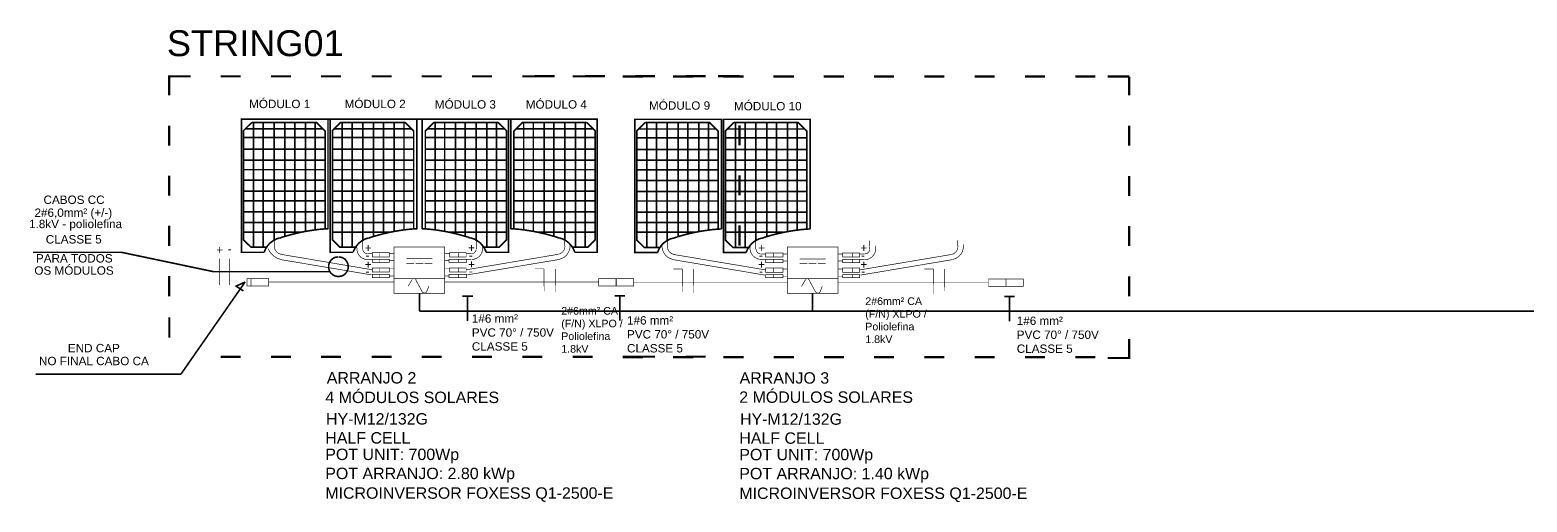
# Model space of a CAD drawing. Header units: millimetres. Extents: x 1668 to 2509, y 1340 to 2042.
# Drawn here: x 1886.5 to 2165.8, y 1592.9 to 1681.1 of the extents above; entities that cross this region are included whole.
import ezdxf

# ---------------------------------------------------------------- set-up
doc = ezdxf.new("R2010")
doc.units = ezdxf.units.MM
doc.layers.add('P', color=250, linetype='Continuous', lineweight=100)
doc.layers.add('T', color=7, linetype='Continuous')
doc.styles.get("Standard").update_dxf_attribs({"font": 'arial.ttf'})

msp = doc.modelspace()

# ---------------------------------------------------------------- linework, layer by layer
at = {"layer": 'P'}
for points, const_width in [([(1912.47, 1668.89), (1912.47, 1672.42), (1916.48, 1672.42)], 0.421), ([(1922.09, 1672.42), (1925.8, 1672.42)], 0.421), ([(1931.47, 1672.42), (1935.2, 1672.42)], 0.421), ([(1940.84, 1672.42), (1944.57, 1672.42)], 0.421), ([(1950.24, 1672.42), (1953.97, 1672.42)], 0.421), ([(1959.61, 1672.42), (1963.34, 1672.42)], 0.421), ([(1969.01, 1672.42), (1972.71, 1672.42)], 0.421), ([(1978.38, 1672.42), (1982.11, 1672.42)], 0.421), ([(1980.68, 1672.47), (1984.42, 1672.47)], 0.421), ([(1987.75, 1672.42), (1991.48, 1672.42)], 0.421), ([(1990.06, 1672.47), (1993.79, 1672.47)], 0.421), ([(1997.07, 1672.42), (2000.86, 1672.42)], 0.421), ([(1997.1, 1672.38), (2000.88, 1672.38)], 0.421), ([(1999.45, 1672.47), (2003.16, 1672.47)], 0.421), ([(2006.47, 1672.42), (2010.25, 1672.42)], 0.421), ([(2006.49, 1672.38), (2010.28, 1672.38)], 0.421), ([(2008.83, 1672.47), (2012.56, 1672.47)], 0.421), ([(2014.86, 1672.47), (2018.9, 1672.47)], 0.421), ([(2015.84, 1672.42), (2019.63, 1672.42)], 0.421), ([(2015.87, 1672.38), (2019.65, 1672.38)], 0.421), ([(2025.24, 1672.42), (2029.02, 1672.42)], 0.421), ([(2025.27, 1672.38), (2029.05, 1672.38)], 0.421), ([(2034.61, 1672.42), (2038.35, 1672.42)], 0.421), ([(2034.64, 1672.38), (2038.37, 1672.38)], 0.421), ([(2043.98, 1672.42), (2047.72, 1672.42)], 0.421), ([(2044.01, 1672.38), (2047.74, 1672.38)], 0.421), ([(2053.41, 1672.38), (2057.14, 1672.38)], 0.421), ([(2062.78, 1672.38), (2066.51, 1672.38)], 0.421), ([(2072.18, 1672.38), (2075.89, 1672.38)], 0.421), ([(2081.55, 1672.38), (2085.28, 1672.38)], 0.421), ([(2087.59, 1672.38), (2091.62, 1672.38)], 0.421), ([(2091.62, 1672.38), (2091.62, 1668.85)], 0.421), ([(1912.47, 1659.49), (1912.47, 1663.22)], 0.421), ([(1930.21, 1639.54), (1926, 1639.54), (1926, 1664.43), (1942.12, 1664.43), (1942.12, 1643.93)], 0.301), ([(1926, 1639.54), (1926, 1664.43), (1992.34, 1664.43), (1992.34, 1639.54)], 0.301), ([(1927.91, 1663.82), (1926.35, 1662.27), (1926.35, 1641.87), (1927.78, 1640.49), (1930.69, 1640.49)], 0.301), ([(1926.7, 1662.62), (1941.14, 1662.62)], 0.301), ([(1927.91, 1663.82), (1939.94, 1663.82), (1941.57, 1662.2), (1941.57, 1643.93)], 0.301), ([(1928.21, 1663.82), (1928.21, 1640.49)], 0.301), ([(1930.01, 1663.82), (1930.01, 1640.49)], 0.301), ([(1932.07, 1663.82), (1932.07, 1641.75)], 0.301), ([(1934.05, 1663.82), (1934.05, 1642.47)], 0.301), ([(1935.93, 1663.82), (1935.93, 1643.02)], 0.301), ([(1937.91, 1663.82), (1937.91, 1643.45)], 0.301), ([(1939.71, 1663.82), (1939.71, 1643.75)], 0.301), ([(1946.8, 1639.54), (1942.54, 1639.54), (1942.54, 1664.43), (1958.71, 1664.43), (1958.71, 1643.93)], 0.301), ([(1944.45, 1663.82), (1942.94, 1662.27), (1942.94, 1641.87), (1944.35, 1640.49), (1947.23, 1640.49)], 0.301), ([(1943.24, 1662.62), (1957.68, 1662.62)], 0.301), ([(1944.45, 1663.82), (1956.48, 1663.82), (1958.1, 1662.2), (1958.1, 1643.93)], 0.301), ([(1944.75, 1663.82), (1944.75, 1640.49)], 0.301), ([(1946.63, 1663.82), (1946.63, 1640.49)], 0.301), ([(1948.61, 1663.82), (1948.61, 1641.75)], 0.301), ([(1950.59, 1663.82), (1950.59, 1642.47)], 0.301), ([(1952.47, 1663.82), (1952.47, 1643.02)], 0.301), ([(1954.45, 1663.82), (1954.45, 1643.45)], 0.301), ([(1956.3, 1663.82), (1956.3, 1643.75)], 0.301), ([(1971.59, 1639.54), (1975.8, 1639.54), (1975.8, 1664.43), (1959.68, 1664.43), (1959.68, 1643.93)], 0.301), ([(1973.87, 1663.82), (1961.89, 1663.82), (1960.28, 1662.2), (1960.28, 1643.93)], 0.301), ([(1975.07, 1662.62), (1960.69, 1662.62)], 0.301), ([(1962.09, 1663.82), (1962.09, 1643.75)], 0.301), ([(1963.89, 1663.82), (1963.89, 1643.45)], 0.301), ([(1965.92, 1663.82), (1965.92, 1643.02)], 0.301), ([(1967.73, 1663.82), (1967.73, 1642.47)], 0.301), ([(1969.78, 1663.82), (1969.78, 1641.75)], 0.301), ([(1973.87, 1663.82), (1975.42, 1662.27), (1975.42, 1641.87), (1974.04, 1640.49), (1971.11, 1640.49)], 0.301), ([(1971.76, 1663.82), (1971.76, 1640.49)], 0.301), ([(1973.57, 1663.82), (1973.57, 1640.49)], 0.301), ([(1988.13, 1639.54), (1992.34, 1639.54), (1992.34, 1664.43), (1976.22, 1664.43), (1976.22, 1643.93)], 0.301), ([(1990.41, 1663.82), (1978.43, 1663.82), (1976.8, 1662.2), (1976.8, 1643.93)], 0.301), ([(1991.61, 1662.62), (1977.23, 1662.62)], 0.301), ([(1978.63, 1663.82), (1978.63, 1643.75)], 0.301), ([(1980.43, 1663.82), (1980.43, 1643.45)], 0.301), ([(1982.46, 1663.82), (1982.46, 1643.02)], 0.301), ([(1984.27, 1663.82), (1984.27, 1642.47)], 0.301), ([(1986.32, 1663.82), (1986.32, 1641.75)], 0.301), ([(1990.41, 1663.82), (1991.96, 1662.27), (1991.96, 1641.87), (1990.58, 1640.49), (1987.7, 1640.49)], 0.301), ([(1988.3, 1663.82), (1988.3, 1640.49)], 0.301), ([(1990.11, 1663.82), (1990.11, 1640.49)], 0.301), ([(2003.61, 1639.5), (1999.38, 1639.5), (1999.38, 1664.39), (2015.52, 1664.39), (2015.52, 1643.89)], 0.301), ([(2001.31, 1663.79), (1999.75, 1662.23), (1999.75, 1641.83), (2001.13, 1640.46), (2004.09, 1640.46)], 0.301), ([(2000.1, 1662.58), (2014.49, 1662.58)], 0.301), ([(2001.31, 1663.79), (2013.29, 1663.79), (2014.92, 1662.16), (2014.92, 1643.89)], 0.301), ([(2001.61, 1663.79), (2001.61, 1640.46)], 0.301), ([(2003.41, 1663.79), (2003.41, 1640.46)], 0.301), ([(2005.39, 1663.79), (2005.39, 1641.71)], 0.301), ([(2007.45, 1663.79), (2007.45, 1642.44)], 0.301), ([(2009.25, 1663.79), (2009.25, 1642.99)], 0.301), ([(2011.31, 1663.79), (2011.31, 1643.41)], 0.301), ([(2013.11, 1663.79), (2013.11, 1643.71)], 0.301), ([(2020.15, 1639.5), (2015.92, 1639.5), (2015.92, 1664.39), (2032.06, 1664.39), (2032.06, 1643.89)], 0.301), ([(2017.85, 1663.79), (2016.29, 1662.23), (2016.29, 1641.83), (2017.67, 1640.46), (2020.63, 1640.46)], 0.301), ([(2016.64, 1662.58), (2031.08, 1662.58)], 0.301), ([(2017.85, 1663.79), (2029.83, 1663.79), (2031.46, 1662.16), (2031.46, 1643.89)], 0.301), ([(2018.15, 1663.79), (2018.15, 1640.46)], 0.301), ([(2018.9, 1663.27), (2018.9, 1659.54)], 0.421), ([(2019.95, 1663.79), (2019.95, 1640.46)], 0.301), ([(2021.93, 1663.79), (2021.93, 1641.71)], 0.301), ([(2023.99, 1663.79), (2023.99, 1642.44)], 0.301), ([(2025.79, 1663.79), (2025.79, 1642.99)], 0.301), ([(2027.85, 1663.79), (2027.85, 1643.41)], 0.301), ([(2029.65, 1663.79), (2029.65, 1643.71)], 0.301), ([(2091.62, 1663.19), (2091.62, 1659.45)], 0.421), ([(1926.35, 1660.99), (1941.57, 1660.99)], 0.301), ([(1942.94, 1660.99), (1958.1, 1660.99)], 0.301), ([(1975.42, 1660.99), (1960.28, 1660.99)], 0.301), ([(1991.96, 1660.99), (1976.8, 1660.99)], 0.301), ([(1999.75, 1660.95), (2014.92, 1660.95)], 0.301), ([(2016.29, 1660.95), (2031.46, 1660.95)], 0.301), ([(1926.35, 1658.79), (1941.57, 1658.79)], 0.301), ([(1926.35, 1656.78), (1941.57, 1656.78)], 0.301), ([(1942.94, 1658.79), (1958.1, 1658.79)], 0.301), ([(1942.94, 1656.78), (1958.1, 1656.78)], 0.301), ([(1975.42, 1658.79), (1960.28, 1658.79)], 0.301), ([(1975.42, 1656.78), (1960.28, 1656.78)], 0.301), ([(1991.96, 1658.79), (1976.8, 1658.79)], 0.301), ([(1991.96, 1656.78), (1976.8, 1656.78)], 0.301), ([(1999.75, 1658.75), (2014.92, 1658.75)], 0.301), ([(1999.75, 1656.75), (2014.92, 1656.75)], 0.301), ([(2016.29, 1658.75), (2031.46, 1658.75)], 0.301), ([(2016.29, 1656.75), (2031.46, 1656.75)], 0.301), ([(1912.47, 1650.12), (1912.47, 1653.85)], 0.421), ([(1926.35, 1654.98), (1941.57, 1654.98)], 0.301), ([(1942.94, 1654.98), (1958.1, 1654.98)], 0.301), ([(1975.42, 1654.98), (1960.28, 1654.98)], 0.301), ([(1991.96, 1654.98), (1976.8, 1654.98)], 0.301), ([(1999.75, 1654.94), (2014.92, 1654.94)], 0.301), ([(2016.29, 1654.94), (2031.46, 1654.94)], 0.301), ([(2018.9, 1653.9), (2018.9, 1650.17)], 0.421), ([(2091.62, 1653.81), (2091.62, 1650.08)], 0.421), ([(1926.35, 1653), (1941.57, 1653)], 0.301), ([(1926.35, 1650.97), (1941.57, 1650.97)], 0.301), ([(1942.94, 1653), (1958.1, 1653)], 0.301), ([(1942.94, 1650.97), (1958.1, 1650.97)], 0.301), ([(1975.42, 1653), (1960.28, 1653)], 0.301), ([(1975.42, 1650.97), (1960.28, 1650.97)], 0.301), ([(1991.96, 1653), (1976.8, 1653)], 0.301), ([(1991.96, 1650.97), (1976.8, 1650.97)], 0.301), ([(1999.75, 1652.96), (2014.92, 1652.96)], 0.301), ([(1999.75, 1650.93), (2014.92, 1650.93)], 0.301), ([(2016.29, 1652.96), (2031.46, 1652.96)], 0.301), ([(2016.29, 1650.93), (2031.46, 1650.93)], 0.301), ([(1926.35, 1649.16), (1941.57, 1649.16)], 0.301), ([(1942.94, 1649.16), (1958.1, 1649.16)], 0.301), ([(1975.42, 1649.16), (1960.28, 1649.16)], 0.301), ([(1991.96, 1649.16), (1976.8, 1649.16)], 0.301), ([(1999.75, 1649.13), (2014.92, 1649.13)], 0.301), ([(2016.29, 1649.13), (2031.46, 1649.13)], 0.301), ([(1926.35, 1647.11), (1941.57, 1647.11)], 0.301), ([(1942.94, 1647.11), (1958.1, 1647.11)], 0.301), ([(1975.42, 1647.11), (1960.28, 1647.11)], 0.301), ([(1991.96, 1647.11), (1976.8, 1647.11)], 0.301), ([(1999.75, 1647.07), (2014.92, 1647.07)], 0.301), ([(2016.29, 1647.07), (2031.46, 1647.07)], 0.301), ([(1912.47, 1640.74), (1912.47, 1644.53)], 0.421), ([(1926.35, 1645.13), (1941.57, 1645.13)], 0.301), ([(1926.35, 1643.33), (1937.23, 1643.33)], 0.301), ([(1942.19, 1643.95), (1941.61, 1643.93), (1940.46, 1643.83), (1939.31, 1643.68), (1938.16, 1643.5), (1937.03, 1643.28), (1935.9, 1643.02), (1934.77, 1642.72), (1933.67, 1642.4), (1933.12, 1642.2)], 0.301), ([(1942.94, 1645.13), (1958.1, 1645.13)], 0.301), ([(1942.94, 1643.33), (1953.77, 1643.33)], 0.301), ([(1958.78, 1643.95), (1958.2, 1643.93), (1957.05, 1643.83), (1955.9, 1643.68), (1954.77, 1643.5), (1953.62, 1643.28), (1952.49, 1643.02), (1951.36, 1642.72), (1950.26, 1642.4), (1949.71, 1642.2)], 0.301), ([(1968.73, 1642.2), (1968.18, 1642.4), (1967.08, 1642.72), (1965.95, 1643.02), (1964.82, 1643.28), (1963.67, 1643.5), (1962.54, 1643.68), (1961.39, 1643.83), (1960.23, 1643.93), (1959.66, 1643.95)], 0.301), ([(1975.42, 1645.13), (1960.28, 1645.13)], 0.301), ([(1975.42, 1643.33), (1964.54, 1643.33)], 0.301), ([(1985.27, 1642.2), (1984.72, 1642.4), (1983.62, 1642.72), (1982.49, 1643.02), (1981.36, 1643.28), (1980.21, 1643.5), (1979.08, 1643.68), (1977.93, 1643.83), (1976.77, 1643.93), (1976.2, 1643.95)], 0.301), ([(1991.96, 1645.13), (1976.8, 1645.13)], 0.301), ([(1991.96, 1643.33), (1981.08, 1643.33)], 0.301), ([(1999.75, 1645.09), (2014.92, 1645.09)], 0.301), ([(1999.75, 1643.29), (2010.63, 1643.29)], 0.301), ([(2015.59, 1643.91), (2015.02, 1643.89), (2013.86, 1643.79), (2012.71, 1643.64), (2011.56, 1643.46), (2010.43, 1643.24), (2009.3, 1642.99), (2008.17, 1642.69), (2007.07, 1642.36), (2006.52, 1642.16)], 0.301), ([(2016.29, 1645.09), (2031.46, 1645.09)], 0.301), ([(2016.29, 1643.29), (2027.17, 1643.29)], 0.301), ([(2018.9, 1644.58), (2018.9, 1640.79)], 0.421), ([(2032.13, 1643.91), (2031.56, 1643.89), (2030.4, 1643.79), (2029.25, 1643.64), (2028.1, 1643.46), (2026.97, 1643.24), (2025.84, 1642.99), (2024.71, 1642.69), (2023.61, 1642.36), (2023.06, 1642.16)], 0.301), ([(2091.62, 1644.49), (2091.62, 1640.71)], 0.421), ([(1933.09, 1642.25), (1932.97, 1642.2), (1932.72, 1642.12), (1932.49, 1642.05), (1932.27, 1641.92), (1932.04, 1641.8), (1931.82, 1641.67), (1931.62, 1641.52), (1931.42, 1641.37), (1931.22, 1641.2), (1931.04, 1640.99), (1930.89, 1640.82), (1930.74, 1640.59), (1930.59, 1640.39), (1930.46, 1640.17), (1930.36, 1639.94), (1930.26, 1639.69), (1930.21, 1639.57)], 0.301), ([(1930.96, 1640.22), (1931.04, 1640.04), (1931.24, 1639.69), (1931.44, 1639.39), (1931.72, 1639.11), (1931.99, 1638.84), (1932.32, 1638.64), (1932.64, 1638.44), (1932.99, 1638.31), (1933.19, 1638.26)], 0.121), ([(1932.12, 1640.74), (1932.07, 1641.75)], 0.121), ([(1932.14, 1640.79), (1932.12, 1640.64), (1932.14, 1640.37), (1932.22, 1640.09), (1932.34, 1639.87), (1932.52, 1639.64), (1932.72, 1639.46), (1932.94, 1639.32), (1933.22, 1639.21), (1933.34, 1639.19)], 0.121), ([(1949.71, 1642.25), (1949.58, 1642.2), (1949.33, 1642.12), (1949.08, 1642.05), (1948.86, 1641.92), (1948.63, 1641.8), (1948.41, 1641.67), (1948.21, 1641.52), (1948.01, 1641.37), (1947.83, 1641.2), (1947.65, 1640.99), (1947.48, 1640.82), (1947.33, 1640.59), (1947.2, 1640.39), (1947.08, 1640.17), (1946.95, 1639.94), (1946.85, 1639.69), (1946.83, 1639.57)], 0.301), ([(1947.53, 1640.14), (1947.45, 1640.84)], 0.121), ([(1947.53, 1640.17), (1947.53, 1640.07), (1947.55, 1639.87), (1947.58, 1639.67), (1947.63, 1639.49), (1947.7, 1639.32), (1947.81, 1639.14), (1947.9, 1638.99), (1948.03, 1638.84), (1948.16, 1638.71), (1948.31, 1638.59), (1948.46, 1638.49), (1948.63, 1638.41), (1948.81, 1638.34), (1948.98, 1638.26), (1949.18, 1638.24), (1949.38, 1638.21), (1949.48, 1638.21)], 0.121), ([(1948.61, 1640.14), (1948.61, 1641.75)], 0.121), ([(1948.61, 1640.17), (1948.63, 1639.92), (1948.71, 1639.74), (1948.81, 1639.62), (1948.93, 1639.49), (1949.06, 1639.39), (1949.21, 1639.34), (1949.38, 1639.29)], 0.121), ([(1954.45, 1640.54), (1963.89, 1640.54), (1963.89, 1631.9), (1954.45, 1631.9), (1954.45, 1640.54)], 0.121), ([(1971.61, 1639.57), (1971.59, 1639.69), (1971.49, 1639.94), (1971.36, 1640.17), (1971.24, 1640.39), (1971.11, 1640.59), (1970.96, 1640.82), (1970.78, 1640.99), (1970.61, 1641.2), (1970.43, 1641.37), (1970.23, 1641.52), (1970.03, 1641.67), (1969.81, 1641.8), (1969.58, 1641.92), (1969.36, 1642.05), (1969.11, 1642.12), (1968.85, 1642.2), (1968.73, 1642.25)], 0.301), ([(1968.91, 1639.29), (1969.16, 1639.34), (1969.33, 1639.39), (1969.46, 1639.49), (1969.58, 1639.62), (1969.68, 1639.74), (1969.73, 1639.92), (1969.78, 1640.07)], 0.121), ([(1968.96, 1638.21), (1969.08, 1638.21), (1969.31, 1638.24), (1969.53, 1638.31), (1969.76, 1638.39), (1969.98, 1638.51), (1970.16, 1638.64), (1970.36, 1638.79), (1970.51, 1638.96), (1970.58, 1639.06), (1970.66, 1639.17), (1970.78, 1639.39), (1970.86, 1639.62), (1970.93, 1639.84), (1970.96, 1640.07), (1970.99, 1640.32), (1970.96, 1640.54), (1970.91, 1640.79), (1970.88, 1640.89)], 0.121), ([(1969.78, 1640.14), (1969.78, 1641.75)], 0.121), ([(1985.09, 1639.19), (1985.22, 1639.21), (1985.5, 1639.32), (1985.72, 1639.46), (1985.92, 1639.64), (1986.1, 1639.87), (1986.22, 1640.09), (1986.3, 1640.37), (1986.32, 1640.64), (1986.3, 1640.79)], 0.121), ([(1988.15, 1639.57), (1988.13, 1639.69), (1988.03, 1639.94), (1987.9, 1640.17), (1987.78, 1640.39), (1987.65, 1640.59), (1987.5, 1640.82), (1987.32, 1640.99), (1987.15, 1641.2), (1986.97, 1641.37), (1986.77, 1641.52), (1986.57, 1641.67), (1986.35, 1641.8), (1986.12, 1641.92), (1985.9, 1642.05), (1985.64, 1642.12), (1985.39, 1642.2), (1985.27, 1642.25)], 0.301), ([(1985.22, 1638.26), (1985.34, 1638.26), (1985.59, 1638.34), (1985.8, 1638.44), (1986.02, 1638.54), (1986.22, 1638.66), (1986.4, 1638.81), (1986.57, 1638.96), (1986.72, 1639.14), (1986.87, 1639.34), (1986.97, 1639.54), (1987.07, 1639.74), (1987.17, 1639.97), (1987.22, 1640.19), (1987.27, 1640.42), (1987.27, 1640.67), (1987.27, 1640.92), (1987.25, 1641.02)], 0.121), ([(1986.25, 1640.74), (1986.25, 1641.75)], 0.121), ([(2006.49, 1642.21), (2006.37, 1642.16), (2006.12, 1642.08), (2005.89, 1642.01), (2005.67, 1641.88), (2005.44, 1641.76), (2005.22, 1641.63), (2005.02, 1641.48), (2004.82, 1641.33), (2004.62, 1641.16), (2004.44, 1640.96), (2004.29, 1640.78), (2004.14, 1640.56), (2003.99, 1640.36), (2003.86, 1640.13), (2003.76, 1639.91), (2003.66, 1639.65), (2003.61, 1639.53)], 0.301), ([(2004.47, 1640.98), (2004.44, 1640.86), (2004.44, 1640.61), (2004.47, 1640.38), (2004.52, 1640.16), (2004.57, 1639.91), (2004.67, 1639.7), (2004.77, 1639.48), (2004.89, 1639.3), (2005.02, 1639.1), (2005.19, 1638.93), (2005.34, 1638.78), (2005.54, 1638.63), (2005.74, 1638.5), (2005.94, 1638.4), (2006.17, 1638.3), (2006.4, 1638.25), (2006.52, 1638.23)], 0.121), ([(2005.47, 1640.71), (2005.47, 1641.71)], 0.121), ([(2005.47, 1640.76), (2005.47, 1640.61), (2005.49, 1640.33), (2005.57, 1640.05), (2005.69, 1639.83), (2005.84, 1639.6), (2006.04, 1639.43), (2006.29, 1639.28), (2006.55, 1639.18), (2006.7, 1639.15)], 0.121), ([(2023.04, 1642.21), (2022.91, 1642.16), (2022.66, 1642.08), (2022.43, 1642.01), (2022.21, 1641.88), (2021.98, 1641.76), (2021.76, 1641.63), (2021.56, 1641.48), (2021.36, 1641.33), (2021.16, 1641.16), (2020.98, 1640.96), (2020.83, 1640.78), (2020.68, 1640.56), (2020.53, 1640.36), (2020.4, 1640.13), (2020.3, 1639.91), (2020.2, 1639.65), (2020.15, 1639.53)], 0.301), ([(2020.93, 1640.86), (2020.91, 1640.76), (2020.88, 1640.51), (2020.85, 1640.28), (2020.88, 1640.05), (2020.93, 1639.8), (2020.98, 1639.58), (2021.08, 1639.38), (2021.21, 1639.18), (2021.28, 1639.08), (2021.33, 1638.98), (2021.51, 1638.8), (2021.68, 1638.65), (2021.88, 1638.53), (2022.08, 1638.43), (2022.31, 1638.33), (2022.53, 1638.28), (2022.76, 1638.25), (2022.88, 1638.23)], 0.121), ([(2021.93, 1640.11), (2021.93, 1641.71)], 0.121), ([(2022.01, 1640.13), (2022.03, 1639.88), (2022.11, 1639.7), (2022.21, 1639.58), (2022.33, 1639.45), (2022.46, 1639.35), (2022.61, 1639.3), (2022.78, 1639.25)], 0.121), ([(2027.85, 1640.51), (2037.29, 1640.51), (2037.29, 1631.86), (2027.85, 1631.86), (2027.85, 1640.51)], 0.121), ([(2042.31, 1638.17), (2042.41, 1638.17), (2042.66, 1638.2), (2042.88, 1638.28), (2043.11, 1638.35), (2043.31, 1638.48), (2043.51, 1638.6), (2043.68, 1638.75), (2043.83, 1638.93), (2043.91, 1639.03), (2043.98, 1639.13), (2044.11, 1639.33), (2044.19, 1639.53), (2044.26, 1639.75), (2044.31, 1640), (2044.31, 1640.23), (2044.31, 1640.46), (2044.26, 1640.71), (2044.24, 1640.81)], 0.121), ([(2042.31, 1639.25), (2042.56, 1639.3), (2042.73, 1639.35), (2042.86, 1639.45), (2042.98, 1639.58), (2043.08, 1639.7), (2043.13, 1639.88), (2043.18, 1640.03)], 0.121), ([(2043.18, 1640.11), (2043.11, 1641.71)], 0.121), ([(2058.42, 1639.15), (2058.57, 1639.18), (2058.82, 1639.28), (2059.07, 1639.43), (2059.27, 1639.6), (2059.42, 1639.83), (2059.55, 1640.05), (2059.62, 1640.33), (2059.65, 1640.61), (2059.65, 1640.76)], 0.121), ([(2058.62, 1638.2), (2058.74, 1638.23), (2058.97, 1638.3), (2059.22, 1638.4), (2059.42, 1638.5), (2059.62, 1638.63), (2059.82, 1638.78), (2059.97, 1638.95), (2060.15, 1639.13), (2060.27, 1639.3), (2060.4, 1639.5), (2060.5, 1639.73), (2060.57, 1639.96), (2060.62, 1640.18), (2060.68, 1640.43), (2060.68, 1640.66), (2060.68, 1640.91), (2060.65, 1641.03)], 0.121), ([(2059.6, 1640.71), (2059.6, 1641.78)], 0.121), ([(1887.08, 1639.54), (1903.62, 1639.54)], 0.301), ([(1903.62, 1639.54), (1920.76, 1635.93), (1942.42, 1635.93)], 0.301), ([(1921.84, 1638.39), (1921.84, 1633.45)], 0.121), ([(1923.7, 1638.39), (1923.7, 1633.45)], 0.121), ([(1950.24, 1635.33), (1933.14, 1638.21)], 0.121), ([(1950.41, 1636.28), (1933.32, 1639.17)], 0.121), ([(1944.07, 1638.69), (1943.79, 1638.66), (1943.59, 1638.64), (1943.44, 1638.59), (1943.27, 1638.51), (1943.12, 1638.44), (1942.97, 1638.34), (1942.82, 1638.21), (1942.69, 1638.09), (1942.59, 1637.96), (1942.49, 1637.81), (1942.42, 1637.66), (1942.34, 1637.49), (1942.29, 1637.31), (1942.24, 1637.13), (1942.24, 1636.96), (1942.24, 1636.76), (1942.24, 1636.58), (1942.29, 1636.41), (1942.34, 1636.23), (1942.42, 1636.06), (1942.49, 1635.91), (1942.59, 1635.76), (1942.69, 1635.63), (1942.82, 1635.51), (1942.97, 1635.38), (1943.12, 1635.28), (1943.27, 1635.21), (1943.44, 1635.13), (1943.59, 1635.08), (1943.79, 1635.06), (1943.97, 1635.03), (1944.15, 1635.03), (1944.35, 1635.06), (1944.52, 1635.08), (1944.7, 1635.13), (1944.85, 1635.21), (1945.02, 1635.28), (1945.17, 1635.38), (1945.3, 1635.51), (1945.42, 1635.63), (1945.52, 1635.76), (1945.62, 1635.91), (1945.73, 1636.06), (1945.77, 1636.23), (1945.85, 1636.41), (1945.87, 1636.58), (1945.9, 1636.76), (1945.9, 1636.96), (1945.87, 1637.13), (1945.85, 1637.31), (1945.77, 1637.49), (1945.73, 1637.66), (1945.62, 1637.81), (1945.52, 1637.96), (1945.42, 1638.09), (1945.3, 1638.21), (1945.17, 1638.34), (1945.02, 1638.44), (1944.85, 1638.51), (1944.7, 1638.59), (1944.52, 1638.64), (1944.35, 1638.66), (1944.15, 1638.69)], 0.301), ([(1950.41, 1639.29), (1949.46, 1639.29)], 0.121), ([(1950.41, 1638.21), (1949.46, 1638.21)], 0.121), ([(1950.41, 1638.69), (1953.59, 1638.69), (1953.59, 1639.46), (1950.41, 1639.46), (1950.41, 1638.69)], 0.121), ([(1950.41, 1638.26), (1953.59, 1638.26), (1953.59, 1637.66), (1950.41, 1637.66), (1950.41, 1638.26)], 0.121), ([(1951.79, 1639.46), (1951.79, 1638.69)], 0.121), ([(1951.79, 1638.26), (1951.79, 1637.66)], 0.121), ([(1953.59, 1639.29), (1954.45, 1639.29)], 0.121), ([(1953.59, 1637.96), (1954.45, 1637.96)], 0.121), ([(1956.73, 1637.49), (1958.18, 1637.49)], 0.121), ([(1956.78, 1638.34), (1961.59, 1638.34)], 0.121), ([(1958.48, 1637.49), (1959.91, 1637.49)], 0.121), ([(1960.16, 1637.49), (1961.59, 1637.49)], 0.121), ([(1964.72, 1637.96), (1963.89, 1637.96)], 0.121), ([(1964.8, 1639.29), (1963.94, 1639.29)], 0.121), ([(1967.98, 1638.26), (1964.72, 1638.26), (1964.72, 1637.66), (1967.98, 1637.66), (1967.98, 1638.26)], 0.121), ([(1967.9, 1638.69), (1964.8, 1638.69), (1964.8, 1639.46), (1967.9, 1639.46), (1967.9, 1638.69)], 0.121), ([(1966.52, 1639.46), (1966.52, 1638.69)], 0.121), ([(1966.52, 1638.26), (1966.52, 1637.66)], 0.121), ([(1967.9, 1639.29), (1968.88, 1639.29)], 0.121), ([(1967.9, 1636.28), (1985.04, 1639.17)], 0.121), ([(1967.9, 1638.21), (1968.88, 1638.21)], 0.121), ([(1968.1, 1635.33), (1985.24, 1638.21)], 0.121), ([(2023.64, 1635.29), (2006.55, 1638.17)], 0.121), ([(2023.81, 1636.25), (2006.67, 1639.13)], 0.121), ([(2023.81, 1639.25), (2022.86, 1639.25)], 0.121), ([(2023.81, 1638.17), (2022.86, 1638.17)], 0.121), ([(2023.76, 1638.23), (2026.99, 1638.23), (2026.99, 1637.62), (2023.76, 1637.62), (2023.76, 1638.23)], 0.121), ([(2023.81, 1638.65), (2026.99, 1638.65), (2026.99, 1639.43), (2023.81, 1639.43), (2023.81, 1638.65)], 0.121), ([(2025.19, 1639.43), (2025.19, 1638.65)], 0.121), ([(2025.19, 1638.23), (2025.19, 1637.62)], 0.121), ([(2026.99, 1639.25), (2027.85, 1639.25)], 0.121), ([(2026.99, 1637.92), (2027.85, 1637.92)], 0.121), ([(2030.13, 1638.3), (2034.99, 1638.3)], 0.121), ([(2030.13, 1637.45), (2031.58, 1637.45)], 0.121), ([(2031.81, 1637.45), (2033.26, 1637.45)], 0.121), ([(2033.56, 1637.45), (2034.99, 1637.45)], 0.121), ([(2038.12, 1639.25), (2037.29, 1639.25)], 0.121), ([(2038.12, 1637.92), (2037.29, 1637.92)], 0.121), ([(2041.3, 1638.65), (2038.12, 1638.65), (2038.12, 1639.43), (2041.3, 1639.43), (2041.3, 1638.65)], 0.121), ([(2041.3, 1638.23), (2038.12, 1638.23), (2038.12, 1637.62), (2041.3, 1637.62), (2041.3, 1638.23)], 0.121), ([(2039.93, 1639.43), (2039.93, 1638.65)], 0.121), ([(2039.93, 1638.23), (2039.93, 1637.62)], 0.121), ([(2041.3, 1639.25), (2042.28, 1639.25)], 0.121), ([(2041.3, 1636.25), (2058.39, 1639.13)], 0.121), ([(2041.3, 1638.17), (2042.28, 1638.17)], 0.121), ([(2041.48, 1635.29), (2058.57, 1638.17)], 0.121), ([(1912.47, 1631.35), (1912.47, 1635.13)], 0.421), ([(1914.68, 1616.79), (1926.65, 1634)], 0.301), ([(1926.65, 1634), (1924.98, 1633.23), (1926.35, 1632.32)], 0.301), ([(1927, 1634.65), (1931.04, 1634.65), (1931.04, 1633.28), (1927, 1633.28), (1927, 1634.65)], 0.121), ([(1927.78, 1633.28), (1927.78, 1634.65)], 0.121), ([(1927.78, 1633.28), (1927.78, 1634.65)], 0.121), ([(1950.41, 1635.86), (1953.59, 1635.86), (1953.59, 1636.63), (1950.41, 1636.63), (1950.41, 1635.86)], 0.121), ([(1950.41, 1635.43), (1953.59, 1635.43), (1953.59, 1634.83), (1950.41, 1634.83), (1950.41, 1635.43)], 0.121), ([(1951.79, 1636.63), (1951.79, 1635.86)], 0.121), ([(1951.79, 1635.43), (1951.79, 1634.83)], 0.121), ([(1953.59, 1636.46), (1954.45, 1636.46)], 0.121), ([(1953.59, 1635.13), (1954.45, 1635.13)], 0.121), ([(1954.45, 1634.65), (1963.89, 1634.65)], 0.121), ([(1957.08, 1633.23), (1957.8, 1634.43)], 0.121), ([(1958.56, 1634.45), (1958.45, 1634.58), (1958.36, 1634.63), (1958.25, 1634.65), (1958.15, 1634.65), (1958.05, 1634.63), (1957.98, 1634.58), (1957.9, 1634.53)], 0.121), ([(1958.48, 1634.43), (1959.68, 1632.2)], 0.121), ([(1964.72, 1635.13), (1963.89, 1635.13)], 0.121), ([(1964.8, 1636.46), (1963.94, 1636.46)], 0.121), ([(1967.98, 1635.43), (1964.72, 1635.43), (1964.72, 1634.83), (1967.98, 1634.83), (1967.98, 1635.43)], 0.121), ([(1967.9, 1635.86), (1964.8, 1635.86), (1964.8, 1636.63), (1967.9, 1636.63), (1967.9, 1635.86)], 0.121), ([(1966.52, 1636.63), (1966.52, 1635.86)], 0.121), ([(1966.52, 1635.43), (1966.52, 1634.83)], 0.121), ([(1980.73, 1636.46), (1982.41, 1636.46)], 0.121), ([(1982.41, 1631.52), (1982.41, 1636.46), (1982.41, 1631.52)], 0.121), ([(1984.52, 1631.52), (1984.52, 1636.46), (1984.52, 1631.52)], 0.121), ([(1999.15, 1634.65), (1992.64, 1634.65), (1992.64, 1633.28), (1999.15, 1633.28), (1999.15, 1634.65)], 0.121), ([(1999.13, 1634.65), (1992.64, 1634.65), (1992.64, 1633.28), (1999.13, 1633.28), (1999.13, 1634.65)], 0.121), ([(1995.87, 1633.28), (1995.87, 1634.65)], 0.121), ([(1995.89, 1633.28), (1995.89, 1634.65)], 0.121), ([(2006.55, 1636.42), (2008.22, 1636.42)], 0.121), ([(2008.22, 1631.48), (2008.22, 1636.42), (2008.22, 1631.48)], 0.121), ([(2010.33, 1631.48), (2010.33, 1636.42), (2010.33, 1631.48)], 0.121), ([(2023.76, 1635.39), (2026.99, 1635.39), (2026.99, 1634.79), (2023.76, 1634.79), (2023.76, 1635.39)], 0.121), ([(2023.81, 1635.82), (2026.99, 1635.82), (2026.99, 1636.6), (2023.81, 1636.6), (2023.81, 1635.82)], 0.121), ([(2025.19, 1636.6), (2025.19, 1635.82)], 0.121), ([(2025.19, 1635.39), (2025.19, 1634.79)], 0.121), ([(2026.99, 1636.42), (2027.85, 1636.42)], 0.121), ([(2026.99, 1635.09), (2027.85, 1635.09)], 0.121), ([(2027.85, 1634.62), (2037.29, 1634.62)], 0.121), ([(2030.48, 1633.19), (2031.2, 1634.39)], 0.121), ([(2031.88, 1634.42), (2031.78, 1634.54), (2031.71, 1634.59), (2031.6, 1634.62), (2031.51, 1634.62), (2031.4, 1634.59), (2031.31, 1634.54), (2031.23, 1634.49)], 0.121), ([(2031.88, 1634.39), (2033.08, 1632.16)], 0.121), ([(2038.12, 1636.42), (2037.29, 1636.42)], 0.121), ([(2038.12, 1635.09), (2037.29, 1635.09)], 0.121), ([(2041.3, 1635.82), (2038.12, 1635.82), (2038.12, 1636.6), (2041.3, 1636.6), (2041.3, 1635.82)], 0.121), ([(2041.3, 1635.39), (2038.12, 1635.39), (2038.12, 1634.79), (2041.3, 1634.79), (2041.3, 1635.39)], 0.121), ([(2039.93, 1636.6), (2039.93, 1635.82)], 0.121), ([(2039.93, 1635.39), (2039.93, 1634.79)], 0.121), ([(2053.41, 1636.42), (2055.09, 1636.42)], 0.121), ([(2055.09, 1631.48), (2055.09, 1636.42), (2055.09, 1631.48)], 0.121), ([(2057.19, 1631.48), (2057.19, 1636.42), (2057.19, 1631.48)], 0.121), ([(2071.88, 1634.57), (2065.36, 1634.57), (2065.36, 1633.19), (2071.88, 1633.19), (2071.88, 1634.57)], 0.121), ([(2068.62, 1633.19), (2068.62, 1634.57)], 0.121), ([(2091.62, 1635.09), (2091.62, 1631.31)], 0.421), ([(1931.04, 1634), (1954.45, 1634)], 0.121), ([(1959.18, 1631.9), (1959.18, 1628.56)], 0.301), ([(1959.68, 1632.22), (1959.78, 1632.07), (1959.91, 1632), (1960.03, 1631.97), (1960.16, 1631.95), (1960.28, 1631.97), (1960.38, 1632.02), (1960.48, 1632.12)], 0.121), ([(1960.51, 1632.12), (1960.94, 1633.23)], 0.121), ([(1992.64, 1634), (1963.89, 1634)], 0.121), ([(1967.2, 1631.35), (1969.18, 1631.35)], 0.301), ([(1968.15, 1631.35), (1968.15, 1626.71)], 0.301), ([(1995.59, 1631.4), (1997.52, 1631.4)], 0.301), ([(1996.55, 1631.4), (1996.55, 1626.76)], 0.301), ([(2027.85, 1633.97), (1999.15, 1633.97)], 0.121), ([(2032.53, 1631.86), (2032.53, 1628.69)], 0.301), ([(2033.08, 1632.19), (2033.18, 1632.04), (2033.31, 1631.96), (2033.43, 1631.94), (2033.56, 1631.91), (2033.68, 1631.94), (2033.79, 1631.99), (2033.89, 1632.09)], 0.121), ([(2033.91, 1632.09), (2034.34, 1633.19)], 0.121), ([(2065.36, 1633.97), (2037.29, 1633.97)], 0.121), ([(2068.32, 1631.31), (2070.25, 1631.31)], 0.301), ([(2069.27, 1631.31), (2069.27, 1626.67)], 0.301), ([(2295.59, 1628.54), (1959.18, 1628.54)], 0.301), ([(1912.52, 1623.63), (1912.52, 1627.42)], 0.421), ([(2091.62, 1623.37), (2091.62, 1619.81), (2087.59, 1619.81)], 0.421), ([(1925.8, 1620.01), (1922.09, 1620.01)], 0.421), ([(1935.2, 1620.01), (1931.47, 1620.01)], 0.421), ([(1944.57, 1620.01), (1940.84, 1620.01)], 0.421), ([(1953.97, 1620.01), (1950.24, 1620.01)], 0.421), ([(1963.34, 1620.01), (1959.61, 1620.01)], 0.421), ([(1972.71, 1620.01), (1969.01, 1620.01)], 0.421), ([(1982.11, 1620.01), (1978.38, 1620.01)], 0.421), ([(1991.48, 1620.01), (1987.75, 1620.01)], 0.421), ([(2000.86, 1620.01), (1997.07, 1620.01)], 0.421), ([(2003.16, 1620.06), (1999.45, 1620.06)], 0.421), ([(2012.56, 1620.06), (2008.83, 1620.06)], 0.421), ([(2000.88, 1619.97), (1997.1, 1619.97)], 0.421), ([(2010.28, 1619.97), (2006.49, 1619.97)], 0.421), ([(2019.65, 1619.97), (2015.87, 1619.97)], 0.421), ([(2029.05, 1619.97), (2025.27, 1619.97)], 0.421), ([(2038.37, 1619.97), (2034.64, 1619.97)], 0.421), ([(2047.74, 1619.97), (2044.01, 1619.97)], 0.421), ([(2057.14, 1619.97), (2053.41, 1619.97)], 0.421), ([(2066.51, 1619.97), (2062.78, 1619.97)], 0.421), ([(2075.89, 1619.97), (2072.18, 1619.97)], 0.421), ([(2085.28, 1619.97), (2081.55, 1619.97)], 0.421), ([(1887.56, 1616.79), (1914.68, 1616.79)], 0.301)]:
    msp.add_lwpolyline(points, dxfattribs=dict(at, const_width=const_width))

# ---------------------------------------------------------------- texts
at = {"layer": 'T', "attachment_point": 7}
for s, insert, char_height in [('{\\fArial|b0|i0|c0|p18;STRING01}', (1912.05, 1676.12), 4.8304), ('{\\fArial|b0|i0|c0|p18;MÓDULO 1}', (1927.4, 1666.46), 1.5628), ('{\\fArial|b0|i0|c0|p18;MÓDULO 2}', (1945.22, 1666.46), 1.5628), ('{\\fArial|b0|i0|c0|p18;MÓDULO 3}', (1962.05, 1666.37), 1.5628), ('{\\fArial|b0|i0|c0|p18;MÓDULO 4}', (1979.02, 1666.37), 1.5628), ('{\\fArial|b0|i0|c0|p18;MÓDULO 9}', (2002.02, 1666.16), 1.5628), ('{\\fArial|b0|i0|c0|p18;MÓDULO 10}', (2017.87, 1666.04), 1.5628), ('{\\fArial|b0|i0|c0|p18;CABOS CC}', (1889.04, 1648.56), 1.5628), ('{\\fArial|b0|i0|c0|p18;2#6,0mm² (+/-)}', (1887.36, 1645.7), 1.5628), ('{\\fArial|b0|i0|c0|p18;CLASSE 5}', (1889.46, 1641.17), 1.5628), ('{\\fArial|b0|i0|c0|p18;+}', (1921.28, 1639.23), 1.5628), ('{\\fArial|b0|i0|c0|p18;-}', (1923.42, 1639.4), 1.5628), ('{\\fArial|b0|i0|c0|p18;+}', (1948.99, 1639.59), 1.5628), ('{\\fArial|b0|i0|c0|p18;+}', (1968.27, 1639.61), 1.5628), ('{\\fArial|b0|i0|c0|p18;+}', (2022.4, 1639.6), 1.5628), ('{\\fArial|b0|i0|c0|p18;+}', (2041.47, 1639.6), 1.5628), ('{\\fArial|b0|i0|c0|p18;OS MÓDULOS}', (1887.33, 1635.34), 1.5628), ('{\\fArial|b0|i0|c0|p18;PARA TODOS}', (1887.62, 1637.62), 1.5628), ('{\\fArial|b0|i0|c0|p18;+}', (1948.97, 1636.5), 1.5628), ('{\\fArial|b0|i0|c0|p18;-}', (1949.11, 1638.2), 1.5628), ('{\\fArial|b0|i0|c0|p18;+}', (1968.25, 1636.52), 1.5628), ('{\\fArial|b0|i0|c0|p18;-}', (1968.39, 1638.22), 1.5628), ('{\\fArial|b0|i0|c0|p18;+}', (2022.38, 1636.5), 1.5628), ('{\\fArial|b0|i0|c0|p18;-}', (2022.52, 1638.21), 1.5628), ('{\\fArial|b0|i0|c0|p18;+}', (2041.45, 1636.5), 1.5628), ('{\\fArial|b0|i0|c0|p18;-}', (2041.59, 1638.21), 1.5628), ('{\\fArial|b0|i0|c0|p18;-}', (1949.13, 1635.26), 1.5628), ('{\\fArial|b0|i0|c0|p18;-}', (1968.42, 1635.27), 1.5628), ('{\\fArial|b0|i0|c0|p18;-}', (2022.55, 1635.26), 1.5628), ('{\\fArial|b0|i0|c0|p18;-}', (2041.62, 1635.26), 1.5628), ('{\\fArial|b0|i0|c0|p34;\\C7;1#6 mm²\\PPVC 70° / 750V  \\PCLASSE 5}', (1968.96, 1621.16), 1.5628), ('{\\fArial|b0|i0|c0|p34;\\C7;1#6 mm²\\PPVC 70° / 750V  \\PCLASSE 5}', (1997.91, 1620.82), 1.5628), ('{\\fArial|b0|i0|c0|p34;\\C7;1#6 mm²\\PPVC 70° / 750V  \\PCLASSE 5}', (2070.63, 1620.74), 1.5628), ('{\\fArial|b0|i0|c0|p18;END CAP}', (1893.58, 1620.85), 1.5628), ('{\\fArial|b0|i0|c0|p18;NO FINAL CABO CA}', (1888.19, 1618.44), 1.5628), ('{\\fArial|b0|i0|c0|p18;ARRANJO 2}', (1941.89, 1615.01), 2.1311), ('{\\fArial|b0|i0|c0|p18;ARRANJO 3}', (2018.92, 1614.98), 2.1311), ('{\\fArial|b0|i0|c0|p18;4 MÓDULOS SOLARES}', (1941.62, 1611.36), 2.1311), ('{\\fArial|b0|i0|c0|p18;2 MÓDULOS SOLARES}', (2018.85, 1611.4), 2.1311), ('{\\C7;HY-M12/132G}', (1941.75, 1607.34), 2.1311), ('{\\C7;HY-M12/132G}', (2019, 1607.3), 2.1311), ('{\\fArial|b0|i0|c0|p18;HALF CELL}', (1941.61, 1603.79), 2.1311), ('{\\fArial|b0|i0|c0|p18;HALF CELL}', (2018.86, 1603.75), 2.1311), ('{\\fArial|b0|i0|c0|p18;POT UNIT: 700Wp}', (1941.61, 1600.1), 2.1311), ('{\\fArial|b0|i0|c0|p18;POT UNIT: 700Wp}', (2018.86, 1600.06), 2.1311), ('{\\fArial|b0|i0|c0|p18;POT ARRANJO: 2.80 kWp}', (1941.61, 1596.54), 2.1311), ('{\\fArial|b0|i0|c0|p18;POT ARRANJO: 1.40 kWp}', (2018.86, 1596.51), 2.1311), ('{\\fArial|b0|i0|c0|p18;MICROINVERSOR FOXESS Q1-2500-E}', (1941.61, 1592.93), 2.1311), ('{\\fArial|b0|i0|c0|p18;MICROINVERSOR FOXESS Q1-2500-E}', (2018.86, 1592.89), 2.1311)]:
    msp.add_mtext(s, dxfattribs=dict(at, insert=insert, char_height=char_height))
for s, insert, char_height, width in [('{\\fArial|b0|i0|c0|p18;1.8kV - poliolefina}', (1886.34, 1643.59), 1.5628, 35.2466), ('\\A1;{\\fArial|b0|i0|c0|p18;2#6mm² CA (F/N) XLP\\A0;\\fArial|b0|i0|c0|p34;\\C7;O / Poliolefina  \\A1;\\fArial|b0|i0|c0|p18;\\C256;1.8kV }', (1985.64, 1620.78), 1.42072, 11.5616), ('\\A1;{\\fArial|b0|i0|c0|p18;2#6mm² CA (F/N) XLP\\A0;\\fArial|b0|i0|c0|p34;\\C7;O / Poliolefina  \\A1;\\fArial|b0|i0|c0|p18;\\C256;1.8kV }', (2042.37, 1622.58), 1.42072, 11.5616)]:
    msp.add_mtext(s, dxfattribs=dict(at, insert=insert, char_height=char_height, width=width))

doc.saveas('drawing.dxf')
